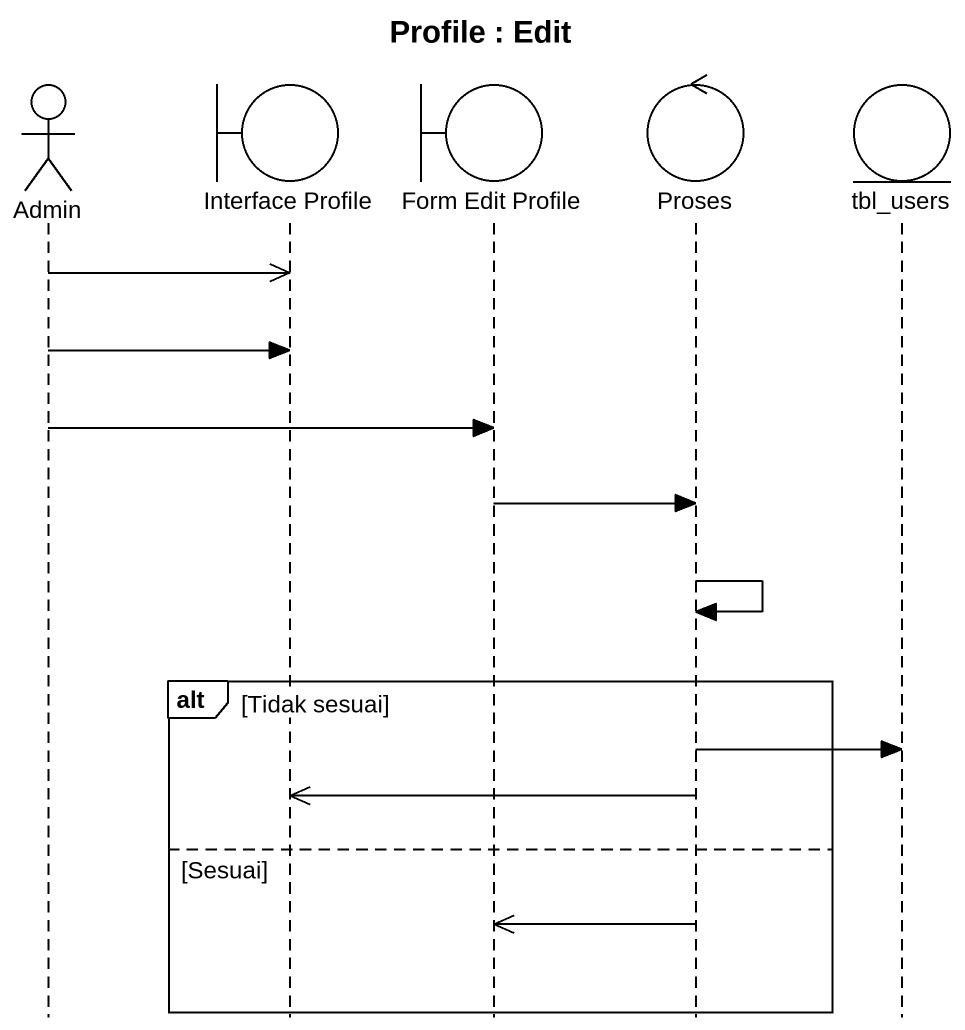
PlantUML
@startuml
title Profile : Edit
hide footbox
actor Admin
boundary "Interface Profile" as Interface_Profile
boundary "Form Edit Profile" as Form_Edit_Profile
control Proses
entity tbl_users

Admin ->> Interface_Profile
Admin -> Interface_Profile
Admin -> Form_Edit_Profile
Form_Edit_Profile -> Proses
Proses -> Proses
alt Tidak sesuai
  Proses -> tbl_users
  Proses ->> Interface_Profile
else Sesuai
  Proses ->> Form_Edit_Profile
end
@enduml
